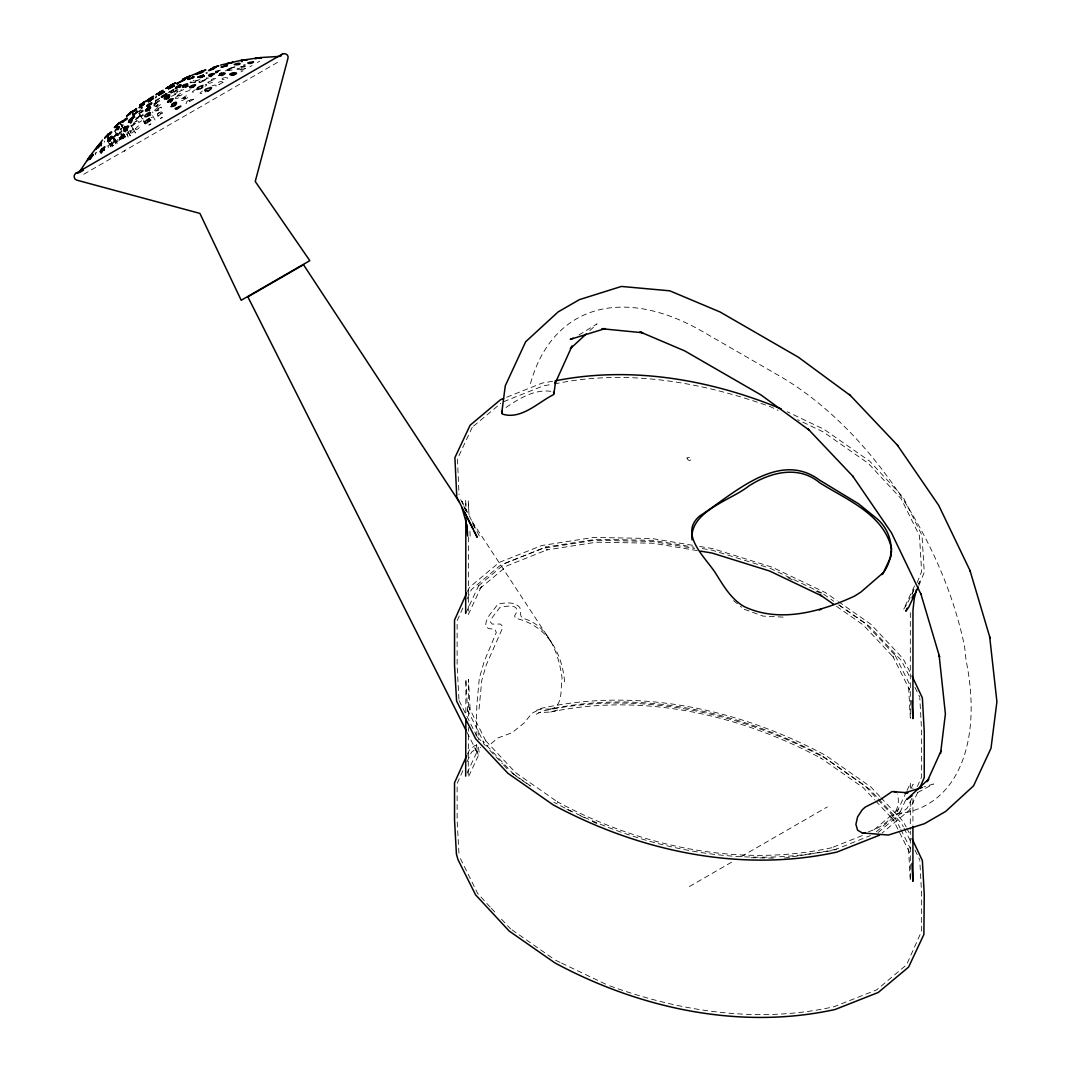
<?xml version="1.0" encoding="UTF-8"?>
<svg xmlns="http://www.w3.org/2000/svg" width="1071" height="1071" viewBox="0 0 1071 1071"><rect width="100%" height="100%" fill="white"/><g stroke="black" fill="none" stroke-linecap="round" stroke-linejoin="round"><path stroke-width="0.75" stroke-dasharray="5 3.75" d="M185.457 97.809L184.399 99.295A2.811 1.044 -29.1 0 1 182.405 100.446L180.142 100.353L181.32 98.84A2.892 0.843 -29.3 0 1 183.315 97.702L185.457 97.809L184.681 97.314M171.186 90.968L173.529 89.656L168.883 92.494M479.058 709.096L481.763 680.406L486.261 664.957L502.179 628.891L502.165 625.759L500.344 624.058L492.165 624.058L490.464 622.037L492.245 617.539L499.956 607.404C504.026 606.574 519.02 603.16 516.57 612.237L514.615 615.972L515.419 618.262C546.13 624.969 562.074 651.355 564.658 682.267M110.367 145.469L111.036 145.482M114.276 141.653L114.503 140.944L111.732 143.394M161.36 113.044C152.979 123.366 157.678 108.372 161.078 113.914M177.947 91.249L176.769 92.749A2.892 0.843 -29.3 0 1 174.774 93.9L173.074 94.302A3.28 0.951 -29.3 0 1 172.672 93.713L173.797 92.494A2.892 0.843 -29.3 0 1 175.791 91.356L177.491 90.955L177.679 91.905M113.968 142.175L114.463 141.185L112.495 137.771M117.77 135.615L117.716 135.093M121.237 132.349L121.773 131.224L120.153 132.456M912.398 594.11L914.005 588.314M153.983 105.761L155.121 106.27A2.892 0.83 -33.9 0 0 157.049 105.239L158.615 103.833A3.28 0.937 -33.9 0 0 158.91 102.856L157.745 102.896A2.892 0.83 -33.9 0 0 155.817 103.927L153.983 105.761L154.666 104.878M124.504 151.587L124.879 150.516M117.422 135.696L114.892 131.211M121.786 131.559L119.283 126.914M918.516 584.164L919.681 581.553L918.289 584.512M467.425 591.513L469.366 587.417L499.18 562.436L541.859 545.5L593.629 537.441L651.918 538.512L693.044 545.353M462.846 608.007L457.13 620.845L457.13 666.042L458.99 699.724M467.036 599.037L471.508 589.492L500.693 565.06L542.689 548.365L594.164 540.346L652.132 541.417L694.651 548.486M465.671 613.415L479.125 584.605L477.746 586.453L505.713 563.078L546.21 546.933L545.46 547.147L595.971 539.289L652.841 540.333L694.062 547.187M467.425 754.212L469.366 750.102L475.029 745.376L480.625 747.411M462.846 770.705L457.13 783.53L457.13 820.373L458.99 854.056M467.036 761.735L471.508 752.177L476.488 748.361M467.05 773.155L477.398 750.999L476.3 742.926M914.514 585.931L903.549 609.412L907.378 603.535M908.074 602.049L914.353 588.595M917.151 582.624L921.622 571.606L919.48 535.768L901.153 498.725L868.166 463.248L823.224 431.908L797.641 419.698M918.931 585.476L924.26 572.235L921.997 535.366L903.241 497.359L869.625 461.106L823.987 429.31L787.212 411.746M906.374 791.897L897.27 811.403L899.292 808.685L871.553 831.859M907.07 790.398L910.578 782.901L910.31 788.015M905.718 799.997L899.653 812.969L901.032 811.122L875.609 832.368M911.1 788.47L913.121 784.146L912.92 788.792M911.756 798.538L907.271 808.083L878.086 832.515M917.338 786.569L921.649 776.729L921.649 731.533L919.788 697.837M917.713 792.446L909.413 810.158L882.129 833.037M157.343 99.335L158.468 99.335L153.796 102.508M472.231 427.342L457.451 458.883L459.017 494.615M477.398 750.999L476.702 751.561L475.363 749.593L474.493 745.777M156.808 102.749C151.935 103.981 169.312 95.279 156.071 103.044M110.527 145.147L111.25 143.956M152.792 112.924L152.738 111.906M113.861 136.646L116.19 133.674M107.261 146.192L107.207 145.629M216.69 72.841L215.311 73.002M193.65 99.268L190.277 99.764L188.724 102.106M227.253 69.869C235.526 71.811 232.996 65.92 227.855 69.481M95.252 154.84L96.35 152.176M131.157 126.258L135.602 122.683L131.198 126.847M104.262 142.175L104.57 141.077M113.995 142.095L112.535 144.049M153.849 104.436L155.884 102.615L153.635 103.767M133.554 123.205L133.018 125.2L137.142 122.322A3.467 1.138 -40.6 0 0 137.476 121.063L136.914 120.849M95.038 153.742L95.975 152.551M111.237 144.023L111.745 143.313M117.73 139.431L116.257 141.921L118.011 141.144M122.362 126.9L121.933 127.235M121.425 128.453L120.595 129.658L121.907 128.6M142.885 115.454L141.292 116.378L143.501 115.079M118.493 134.103L117.489 135.495L114.932 131.064M139.176 111.103L140.542 109.751M138.641 117.623L135.602 119.537L140.341 115.695L135.789 119.55M222.915 82.36C221.228 79.682 213.397 84.622 219.408 84.395M118.479 134.156L119.591 132.938M112.549 143.983L110.661 145.79M175.443 97.782L176.354 96.926A2.892 0.843 -29.3 0 1 178.348 95.788L180.048 95.386A3.28 0.951 -29.3 0 1 180.45 95.962L179.326 97.18A2.892 0.843 -29.3 0 1 177.331 98.331L175.323 98.639M113.767 137.088L116.204 134.879L113.767 137.824M123.259 125.668L122.107 126.766M140.609 112.763L141.479 111.879L139.404 113.807M128.44 131.88C132.697 127.717 130.622 134.437 127.235 134.852M122.335 127.154L119.832 122.817M119.577 133.005L120.702 131.92M183.61 89.589L178.429 91.919L181.441 89.669M589.8 330.631L597.069 323.884L578.969 334.942M134.062 122.63L136.445 120.969M110.367 143.273L108.291 145.87L108.238 147.503A2.718 0.897 -48.8 0 0 109.697 146.687L111.946 143.554L111.317 142.657M122.027 125.361L123.152 124.397M168.535 92.36L170.115 91.169M143.045 114.088L141.653 115.949M155.362 101.236L156.018 100.527L155.228 100.835M119.149 134.531L118.131 135.374M138.949 113.312L142.376 110.956L140.636 111.96M473.529 426.151L500.813 403.352M141.64 120.688L141.037 121.197A2.892 0.75 -38.1 0 1 139.23 122.295L138.253 122.067L140.314 119.711A2.892 0.75 -38.1 0 1 142.108 118.613L143.072 118.586A3.28 0.843 -38.1 0 1 142.925 119.216M190.022 89.71L189.554 90.111A2.892 0.817 -26.1 0 1 187.545 91.209L185.685 91.678A3.28 0.937 -26.1 0 1 185.029 91.236L186.649 89.857M116.712 133.192L117.971 133.286A3.467 0.951 -45.2 0 1 117.06 134.879L113.713 137.49M143.286 110.353L141.76 112.067L143.166 111.411M158.374 108.358L156.446 110.514L157.691 110.701A2.892 0.83 -33.9 0 0 159.606 109.67L161.172 108.265A3.28 0.937 -33.9 0 0 161.467 107.287L160.302 107.328M142.269 109.844L139.15 111.612M171.44 96.323L175.885 94.275L173.395 96.537M190.089 82.253L191.026 81.637M536.169 714.263L542.689 711.05C638.436 690.045 739.592 712.028 824.884 758.014L869.465 789.126L877.444 797.654M159.579 112.482C151.64 119.202 167.799 112.616 160.53 111.946M159.499 98.104L158.682 98.746L159.405 98.545M206.154 78.156L207.038 77.634M506.048 407.449C519.248 398.425 535.058 388.719 551.806 391.464M156.794 96.992L155.482 97.822M155.429 96.992L156.754 96.216M176.447 89.696L175.229 90.687L178.027 89.629M171.052 91.048L170.463 91.49L173.997 89.643M155.429 100.393L157.839 99.161M168.883 92.32L173.569 89.763M879.8 796.476L870.91 786.998L825.661 755.43C739.874 709.163 638.155 687.06 541.859 708.185L531.832 713.326L524.362 722.778L511.992 732.751L497.828 737.986L489.179 745.309L486.328 746.005M155.067 98.05L155.75 97.662M191.589 82.641L189.995 82.775L193.717 81.918A2.892 0.71 -20.8 0 0 195.283 80.954L195.324 80.312M128.159 137.075L126.793 134.022L128.681 136.767M148.882 125.106L150.891 123.901A2.811 1.004 -36.8 0 0 148.976 125.026M162.431 117.288L160.449 118.439L162.016 117.449M193.704 99.228L186.059 103.646L186.782 101.611A2.811 1.044 -29.1 0 1 188.777 100.473L190.973 100.487M218.912 84.676L222.996 82.32M241.082 71.877L243.037 70.753M249.904 66.79L252.1 65.518M257.321 62.506L259.718 61.114M83.779 174.252L279.397 61.315M689.389 886.56L734.117 860.736M741.319 856.572L827.321 806.918M917.727 792.5L933.51 783.985L923.925 786.944M215.619 71.262L220.961 69.976L219.943 70.86M170.209 92.548L173.475 90.071L171.48 90.433M194.4 82.842L195.953 81.704L191.923 82.882M868.501 831.685C884.084 826.946 903.161 812.461 897.27 793.946M212.433 78.906L211.201 80.218A3.28 0.696 -18.3 0 0 212.928 80.03L216.73 78.237L213.156 78.625M557.67 710.019L550.748 712.001L538.512 712.67M218.377 71.73L215.552 72.774M202.339 91.142L200.076 92.963A3.467 1.258 -24.9 0 0 200.839 93.592L203.517 92.963M506.703 397.221L542.167 383.083L553.56 381.115M503.584 401.705L543.345 385.841L552.69 384.235M862.289 835.554L831.404 847.871L832.488 847.563C739.097 868.059 640.431 846.625 557.228 801.751L558.245 802.42L515.566 772.619L484.735 739.686L485.939 741.226L469.165 707.61L470.236 711.465L468.469 679.416L468.469 719.203M834.081 850.039L870.388 835.581M205.886 72.708L207.359 72.185M195.35 89.656L192.352 91.758A3.28 0.937 -26.1 0 0 193.008 92.2L194.868 91.731A2.892 0.817 -26.1 0 0 196.274 91.035M212.138 85.8L214.414 85.171A3.467 1.084 -18 0 1 216.061 85.292L216.114 86.068A2.811 0.884 -18 0 1 214.548 87.046L213.022 87.527M536.799 710.127L541.283 708.975L550.146 709.109C642.654 689.577 740.034 711.733 822.327 755.912L821.644 755.47L864.672 785.512L876.881 798.551M207.493 73.109L205.98 73.604M193.115 80.673L194.266 80.312M215.231 72.507L218.136 71.556M224.174 77.741L223.424 77.996A2.811 0.763 -14.8 0 0 221.992 78.839L222.273 79.441A3.467 0.951 -14.8 0 0 224.107 79.441L226.423 78.852A2.811 0.763 -14.8 0 0 227.855 78.009L224.964 77.54M225.231 70.873L229.77 70.084L227.588 71.141M218.136 71.088C210.291 73.685 227.106 68.183 218.524 71.021M240.868 66.83L247.093 66L240.707 66.911M216.155 72.788L217.48 72.386M218.551 71.396L215.365 71.971M836.491 849.102L836.103 849.209C740.342 870.214 639.2 848.245 553.908 802.246M243.532 65.17L245.058 64.903M200.317 82.454L202.526 81.704A2.892 0.71 -20.8 0 0 204.106 80.74L204.133 80.111A3.28 0.803 -20.8 0 0 202.593 80.178L200.397 80.927A2.892 0.71 -20.8 0 0 198.818 81.891L200.317 82.454L199.152 82.587M151.024 117.449L152.43 117.716M235.085 66.897L229.328 68.209L234.509 66.991M208.537 78.036L206.194 78.504M135.883 121.224L137.275 120.889M550.146 709.109C563.6 707.489 560.374 687.395 562.074 678.224C559.008 654.917 549.115 625.852 524.04 618.663C518.431 616.735 521.724 611.032 519.703 607.311C514.281 601.259 504.883 602.866 497.828 603.99C493.637 610.885 484.735 617.726 485.873 626.629L488.671 628.597L494.842 629.293L496.315 632.412L484.239 661.356L479.313 678.251L476.849 704.932L476.14 735.242M554.336 383.98C626.669 368.598 701.84 382.133 770.558 406.766L778.082 410.354M783.075 617.137L763.034 616.093L743.997 609.171M550.748 712.001C642.787 692.535 739.686 714.544 821.551 758.509L820.547 757.853L863.226 787.654L874.646 799.85M466.956 732.176L478.161 754.466L478.924 754.345M784.454 858.032L790.974 857.028M792.594 856.773L799.113 855.756M800.747 855.501L807.266 854.484M808.886 854.23L831.698 850.682M245.205 64.956L243.653 65.157M751.039 857.71L774.453 858.139M699.617 546.451L712.777 548.633L772.03 567.135L825.661 592.732L837.147 600.724M702.308 548.566L712.202 550.213L768.456 567.764M697.315 550.601L653.056 543.225L596.507 542.194L546.29 549.999L547.388 549.691L507.239 565.716L479.5 588.889L481.522 586.172L468.214 614.674L468.469 596.333M609.801 985.869C681.169 1011.908 759.433 1023.581 834.296 1006.633L876.734 989.832L906.561 964.797L921.649 931.06L921.649 894.231L919.788 860.535M770.009 568.246L822.327 593.227L821.644 592.772L833.747 601.219M787.854 577.644L792.299 579.772M815.995 591.085L820.44 593.2M566.92 809.341L571.405 811.483M580.375 815.767L584.86 817.909M592.33 821.47L596.815 823.612M555.568 960.245L560.079 962.401M561.592 963.11L608.234 985.387M838.499 601.674L870.91 624.299L903.107 658.678L910.564 673.03M839.115 604.981L864.672 622.827L895.758 656.028L894.928 654.97L910.417 685.976M838.647 604.914L869.465 626.441L901.407 660.553L910.604 678.666M836.545 606.333L863.226 624.955L894.057 657.889L892.839 656.349L909.627 689.952L908.543 686.109L910.31 718.159L910.31 612.518M512.005 773.008L530.761 786.101M515.459 775.685L530.252 786.02M511.992 929.856L554.51 959.549M135.709 117.89L136.673 117.864A2.892 0.75 -38.1 0 0 138.48 116.766L140.06 115.226A3.28 0.843 -38.1 0 0 140.515 114.155L139.551 114.182A2.892 0.75 -38.1 0 0 139.002 114.45M733.595 600.657L741.681 607.284M110.433 145.803L111.049 146.955L107.716 140.97M880.898 797.667L903.107 821.377L906.146 826.866M878.595 798.872L901.407 823.238L903.308 826.732M877.992 799.742L895.758 818.713L894.928 817.668L900.095 828.003M875.783 801.068L894.057 820.573L892.839 819.034L909.627 852.65L908.543 848.794L910.31 880.844L910.31 831.123M514.12 774.748L483.034 741.547L483.851 742.605L466.902 708.641L467.652 711.385L465.858 678.96L465.858 713.647M477.385 737.022L485.377 745.55M489.929 750.423L502.486 763.824M503.624 765.042L509.327 771.133M490.237 907.137L477.639 893.415L459.312 856.372M491.361 908.342L497.024 914.393M501.563 919.226L510.613 928.905M472.164 521.59L553.533 645.532M152.591 115.668L155.75 121.143M139.069 112.977L142.912 119.671M128.815 133.139L130.354 135.803M122.71 126.766L120.206 122.429L122.643 126.833M119.912 122.737L122.415 127.074M119.363 131.961L120.836 134.504M113.352 136.847L117.154 143.434L113.138 137.115M113.472 138.842L116.378 143.875M112.509 137.624L116.204 143.983M113.272 145.669L110.822 141.439L113.218 145.696M111.237 143.179L112.442 146.151L109.376 140.796M110.755 143.621L112.268 146.245M107.689 141.158L111.116 146.914M139.016 113.098L142.845 119.738M127.971 131.894L130.26 135.856M114.463 141.185L116.096 144.036M914.982 687.435L919.668 696.926M906.883 828.338L910.564 835.728M904.031 828.191L910.604 841.351M914.982 850.133L919.668 859.625M900.831 829.476L910.417 848.674M479.286 535.915L461.962 501.201L465.617 510.72M466.728 511.938L459.312 496.77M472.552 523.612L474.734 527.976M476.943 736.46L459.124 700.648M478.161 754.439L475.832 748.535M478.509 747.263L479.299 753.609L468.214 777.359L468.469 727.49M468.241 500.853L469.031 515.285M469.915 531.31L470.182 536.116M465.644 500.398L466.26 511.764M478.135 730.288L478.335 739.552M468.415 504.066L468.469 512.179M465.805 503.531L465.858 506.637M912.92 798.698L912.92 825.139M910.31 801.282L910.31 829.463M468.469 536.932L468.469 594.673M158.361 108.546A2.892 0.83 -33.9 0 1 160.289 107.515M205.15 84.609A3.28 0.803 -20.8 0 1 206.69 84.542L206.663 85.171A2.892 0.71 -20.8 0 1 205.083 86.135M127.047 133.688A3.467 0.87 -46.4 0 1 127.891 132.483M896.547 813.96A211.027 121.84 60 0 0 966.069 660.298L964.623 646.804A270.923 156.42 60 0 0 779.581 376.015L702.308 331.408A251.939 145.455 60 0 0 530.239 384.516M183.087 98.398L185.377 98.907A2.811 1.044 -29.1 0 0 187.385 97.769L188.509 96.176A3.467 1.232 -23.2 0 0 187.479 95.707L186.14 95.908A2.811 1.044 -29.1 0 0 184.145 97.046L183.087 98.398M154.853 110.179C155.308 113.406 162.497 106.886 158.575 107.261A2.892 0.83 -33.9 0 0 156.647 108.291L154.853 110.179M177.625 95.627L179.767 95.881A2.811 1.044 -29.1 0 0 181.775 94.743L182.913 93.164L180.758 93.271A2.892 0.843 -29.3 0 0 178.763 94.409L177.625 95.627M170.972 93.07L176.233 90.312L170.972 93.07M130.381 132.108C130.341 134.785 134.317 131.532 134.638 130.167A3.467 1.138 -40.6 0 0 134.973 128.908L132.777 129.444L130.381 132.108M135.508 128.828C135.548 131.291 139.243 128.011 139.779 126.887A3.467 1.138 -40.6 0 0 140.114 125.628L137.905 126.164L135.508 128.828M237.052 69.053C243.786 70.606 245.179 65.639 237.052 69.053M686.939 457.986C689.697 464.546 695.025 455.563 686.939 457.986M156.005 106.377C160.409 107.194 163.609 99.777 156.005 106.377M245.353 68.45C237.119 73.243 238.271 65.532 245.353 68.45M207.935 82.213C207.841 84.341 214.039 82.587 213.437 80.727A3.467 1.084 -18 0 0 211.79 80.62L207.935 82.213M205.993 79.575L200.264 81.543L205.993 79.575M195.19 81.142L200.665 79.2L195.19 81.142M227.092 69.602L233.036 68.276L227.092 69.602M135.415 132.884L130.93 125.106L135.321 132.938M117.368 143.313L113.499 136.619L117.382 143.3"/><path stroke-width="1.5" d="M137.824 111.371L133.099 115.213L137.838 111.357M165.911 88.438L171.119 85.533L166.059 88.424M165.429 97.354L164.372 98.599A3.28 0.951 -30.7 0 0 164.854 99.134L166.567 98.652A2.892 0.843 -30.7 0 0 168.522 97.434L169.593 95.921L167.384 96.149M130.97 119.162L130.046 119.872L131.465 118.399M162.203 96.885L166.728 93.833L161.507 96.805L166.688 93.994L162.176 96.537M104.409 148.012L104.811 146.647L102.669 148.534M110.929 138.213L111.866 136.378M586.158 334.005L570.401 348.624L572.048 345.987L555.18 383.271L555.729 380.54L553.801 394.503C538.271 402.094 521.403 420.086 502.419 414.102L501.777 412.763L505.284 385.774L525.66 341.743L558.111 311.929L579.398 299.639L621.448 286.439L669.763 290.817L719.993 311.942L798.243 357.125L850.414 395.534M940.566 753.489L945.398 713.929L939.133 655.332L939.588 656.884L920.752 593.481L920.98 594.285L891.393 532.675L852.824 476.234L853.413 476.836L807.922 428.828L809.033 430.007L760.932 394.904L684.637 350.86L640.003 331.876L642.64 332.76L601.915 328.73L605.021 328.636L570.281 339.36L573.293 338.222M891.541 550.829L890.777 556.84L882.772 574.002M465.671 613.415L465.858 518.177M465.671 776.114L465.858 718.601M132.67 117.69L131.532 118.961L133.473 117.462M141.6 108.091L139.792 105.427L141.332 104.182M116.471 129.096L114.865 131.264M118.961 126.94L119.015 127.462M122.991 121.224L122.348 122.161L123.045 121.893M501.777 412.763L502.192 411.13M120.059 138.628L120.153 138.159A3.467 0.87 -46.4 0 1 121.251 136.472C128.118 130.89 120.929 140.596 120.273 138.949M916.508 589.586L914.326 598.113L912.974 610.082L912.92 718.614L911.943 700.782M92.949 154.599L91.517 157.076M101.343 150.516L101.035 152.042L103.097 150.02M101.718 149.846L101.437 152.51M148.32 101.745L153.421 98.331L148.441 101.651M280.709 56.335C281.793 51.609 289.384 53.684 287.965 58.289L255.246 181.468L309.814 260.668L241.203 300.282L199.902 213.41L76.871 180.169C73.752 179.446 73.109 174.774 75.961 173.274L282.463 54.045M98.211 147.544L101.638 143.193M102.24 150.489L100.487 152.149L100.875 152.832L103.124 148.641M126.244 119.042L126.967 118.131M941.128 750.758L927.151 781.629L928.785 778.992L906.722 799.461L912.05 795.78M205.712 91.611L205.123 90.7M92.735 155.041L92.28 155.777L93.016 154.398M466.715 593.026L454.532 620.055L454.532 665.573L456.594 701.05L475.685 738.883L507.882 773.275L553.131 804.843C638.905 851.097 740.637 873.2 836.933 852.074L879.612 835.139M466.715 755.724L454.532 782.754L454.532 819.904L456.407 853.975L457.906 859.464L475.551 894.794L509.167 931.034L554.791 962.829C639.521 1008.521 740.007 1030.356 835.126 1009.484L878.247 992.469L907.017 968.425L908.703 966.885L923.871 934.514L924.26 894.687L922.385 860.615L912.037 838.673M907.204 608.248L905.825 611.206L908.703 607.27L918.235 586.988M912.05 597.859L913.443 594.9M919.828 787.921L924.26 777.506L924.26 731.988L922.385 697.931L912.037 675.988M882.651 573.226L860.843 592.102L854.524 596.105C820.6 611.849 779.568 623.402 743.997 606.507C730.502 598.595 723.286 585.328 715.187 572.597C705.066 557.134 678.385 533.626 699.912 515.834C733.193 494.4 778.563 449.606 819.516 480.089L858.447 503.705L877.604 519.207C893.763 533.827 895.704 557.951 881.808 574.578M134.638 110.902L136.526 108.653L134.263 110.219M164.198 91.597L158.615 95.212L164.613 92.066M126.86 118.359L123.486 121.585M100.714 151.787L101.21 152.631L100.768 151.694M104.423 147.932L103.592 149.391M173.234 84.381L168.04 87.193L173.234 84.381L171.266 85.319M89.87 158.602L89.362 159.472L91.544 157.022M101.33 145L101.116 145.79M98.626 147.075L97.769 147.892L98.492 146.607M101.129 151.172L101.691 152.363M110.085 132.831L110.982 132.068L109.67 133.741M101.705 149.927L102.16 149.137M90.821 157.035L89.616 159.003M103.392 149.03L104.423 147.343L103.097 148.695M79.656 171.601L89.991 155.978L102.548 140.06M88.358 158.856L90.205 156.152L87.273 160.677M87.876 159.793L88.358 159.07M90.794 157.089L91.303 156.299M104.329 149.016L103.606 150.395L104.423 149.753M111.357 137.543L109.362 140.087M107.154 136.298L108.506 134.411M169.017 96.992L169.566 96.203M102.16 149.217L102.682 148.467M103.592 149.311L102.575 150.743M91.276 156.366L92.842 154.385M91.048 157.745L90.205 158.99M95.975 148.682L95.439 149.431L96.845 147.691M119.042 127.409L118.238 128.453M107.448 135.602L110.005 140.02L112.187 137.69M116.391 126.191L116.726 125.441M95.654 149.11L99.389 144.398L97.367 147.035M98.907 146.058L100.487 144.076M102.736 149.886L103.271 149.177M149.525 110.085L149.418 110.835M107.073 136.044L106.698 136.633L108.051 135.441M100.005 151.587L102.026 148.963L101.022 150.154M130.689 123.018L131.465 122.054M119.189 123.66L120.354 122.201L117.181 124.946M131.666 112.027L133.594 110.527L131.947 112.549L132.617 112.241L136.445 108.974M102.214 150.542L102.776 149.833M130.1 113.044L132.081 111.424L130.127 113.392M109.644 138.119L107.676 141.225L108.399 140.917M109.095 138.828L110.715 137.008M108.385 140.984L110.46 138.775M119.176 140.047L119.684 139.444A3.467 0.951 -45.2 0 0 120.608 137.851L119.35 137.757M171.574 101.424L171.989 100.165L169.941 100.58A2.892 0.843 -30.7 0 0 167.986 101.785L167.491 102.24M100.46 144.13L101.343 143.139M108.693 133.728L104.69 137.985L108.693 133.728L107.89 134.598M109.925 139.591L111.545 137.811L110.487 138.895M123.473 130.943L126.833 128.694A3.28 0.696 -41.7 0 1 125.816 130.1L124.664 131.198M108.814 140.783L109.978 139.444M126.967 118.774L126.552 119.778M122 121.559L122.482 120.943L120.541 122.429M128.466 114.825L127.543 115.534L128.453 114.543M115.922 129.725L118.988 126.887M108.479 134.464L109.617 133.259M118.412 124.169L116.364 126.231M109.162 134.29L108.024 135.482M111.772 132.068L109.764 134.745M194.293 76.817L192.526 77.112L193.061 76.563M129.952 113.58L128.426 114.865M132.014 118.346L133.179 117.234M122.964 121.277L125.253 119.216M132.603 111.732L133.688 110.688M150.235 106.672L146.098 109.51M177.813 83.98L177.224 83.806M102.08 151.292L101.29 151.962M129.886 113.205L131.05 112.12L126.485 116.244L129.886 113.205L128.748 114.236M132.443 117.435L128.989 120.581L132.871 117.1M129.966 122.63L132.309 120.688M143.099 103.003L145.442 101.276L144.438 102.16M130.167 113.352L129.029 114.624L129.872 114.035M151.801 97.796L146.098 101.196L151.613 97.274M152.885 96.952L153.555 96.256L152.229 96.885M151.466 103.512L148.508 105.56L151.453 103.177M124.008 120.287L126.284 118.439M131.559 118.787L133.045 118.252L128.466 122.362L132.068 118.212M147.37 106.056L147.918 105.547L147.048 106.096M159.726 92.293C167.518 87.956 147.744 99.804 159.967 92.133M148.989 99.228L149.9 98.492M182.592 85.787L183.569 85.198M175.202 108.466L179.299 107.006M203.637 71.222L198.349 72.935L199.621 72.694M202.124 77.032L200.826 77.206L201.817 76.737M143.139 102.803L144.478 101.825M143.179 102.776L140.649 104.864L143.875 102.602M166.661 95.868L165.911 96.711L169.7 94.891M142.577 103.231L141.292 104.208M142.523 103.445L139.953 105.333M142.804 103.124L144.438 101.865M136.312 109.952L134.919 110.902M140.247 104.998L141.894 107.85L140.328 104.945M150.716 100.567L149.016 101.558M149.311 118.412L147.691 120.139A3.467 1.232 -36.8 0 0 147.584 121.264L148.856 121.277A2.811 1.004 -36.8 0 0 150.77 120.153M161.868 97.113L163.809 95.627L161.346 96.939M111.143 136.686L111.853 136.445M148.24 107.287L149.498 106.457M140.756 104.851L141.479 104.369M173.984 85.426L172.766 86.416L174.212 86.015M179.607 87.434L180.678 86.778M164.332 97.943L166.259 96.417L164.305 97.1M162.19 91.263L160.864 92.052M161.186 91.383L163.127 90.272M220.157 73.712L219.635 74.876A3.467 0.951 -14.8 0 0 221.469 74.89L223.785 74.287A2.811 0.763 -14.8 0 0 225.231 73.444L223.839 72.761L220.157 73.712L221.536 73.189M182.94 86.349L184.507 85.252L182.78 85.8M198.041 73.243C213.624 68.919 184.413 78.437 201.254 72.199M198.604 72.922L199.34 72.493L198.456 72.855M186.849 84.167L182.512 87.059L184.988 86.778A2.892 0.817 -26.1 0 0 186.997 85.68L187.733 84.288L182.672 85.988M253.104 61.81C253.077 64.796 240.935 62.948 253.506 61.864M177.076 108.827C188.898 101.343 168.281 112.16 178.161 108.211M207.68 91.155C219.702 84.248 196.448 90.687 208.617 90.62M77.005 172.672L75.961 173.274L78.799 172.9M79.977 172.23L83.484 170.209M167.866 95.091L168.549 94.703M184.386 79.883L185.47 79.134L176.675 83.672L181.668 81.195M176.18 88.117L178.094 87.086L175.483 88.478M166.487 98.987L168.816 98.037M175.376 88.505L176.072 88.143M172.244 84.622L175.644 82.842L170.302 85.626L171.695 84.93M185.497 87.246L186.863 86.577M188.898 76.898L183.877 79L189.125 76.643M182.351 80.887L183.757 80.205M160.248 92.374L159.097 92.789M184.895 84.542L185.604 84.221M202.352 76.255L203.744 75.733M218.698 75.425L223.518 74.394L221.844 75.572M186.849 77.42C180.771 80.017 195.899 73.658 187.572 77.112M182.672 79.16L201.361 71.315M203.142 71.449L201.053 72.252M215.873 67.393L214.548 67.928M179.62 85.051C168.174 91.343 186.541 84.087 179.62 85.051L180.571 84.77M202.459 76.202L203.851 75.746M195.605 85.024L192.365 86.831L193.436 87.233M200.223 77.701L201.669 77.152M503.624 398.452L500.532 399.684L470.089 425.267L454.907 457.625L456.781 497.172L477.197 537.294L474.279 531.444M211.884 75.157C218.042 72.801 208.042 73.538 208.644 75.787A3.28 0.696 -18.3 0 0 210.371 75.599L211.884 75.157L210.371 75.599M210.746 69.334C202.138 73.524 221.978 65.933 210.746 69.334L213.651 68.45M185.832 84.676L187.438 84.248M203.557 76.59L204.307 76.322M218.805 65.759L213.022 67.62L218.457 65.853M187.586 86.282L188.282 86.041M202.459 76.51L203.959 76.014M213.879 73.457L210.947 74.823L213.812 74.18M819.141 609.908L821.403 609.305M213.785 68.196L211.094 68.852L215.632 67.232M149.378 115.481L148.173 115.614A2.811 1.004 -36.8 0 1 146.218 116.712L144.946 116.699A3.467 1.232 -36.8 0 1 145.054 115.574L146.553 114.128A2.892 0.803 -35.2 0 1 149.592 112.883L148.133 115.601A3.28 0.91 -35.2 0 1 148.387 114.677L149.886 113.231A2.892 0.803 -35.2 0 1 150.542 112.776M922.332 787.439L904.754 792.861L907.86 792.768L891.996 791.603L880.964 799.194L865.234 807.079L862.195 809.837L857.59 816.892L855.903 824.335L857.59 830.186L862.195 832.877L888.341 835.059L924.393 823.719L945.68 811.43L973.539 785.873L991.01 748.241L996.914 701.719L989.671 636.723M209.862 76.523L211.482 76.282M244.014 60.11L247.307 59.681L245.005 60.056M226.851 64.501L224.375 65.264L227.239 64.862M220.653 65.077L240.399 60.485L260.467 57.553L279.156 56.428M202.874 86.885L201.375 86.323A2.892 0.71 -20.8 0 1 202.954 85.359M555.206 380.861C630.993 365.613 710.649 379.616 781.321 408.935M243.197 60.23L240.988 60.578L244.188 60.177M257.308 58.209L255.099 58.557L258.298 58.142M259.128 58.021L261.498 57.767L258.138 58.088M241.47 61.609L242.287 61.502M196.729 89.321L197.881 89.469M862.195 832.877L865.234 832.769M170.811 106.551C173.221 107.488 178.067 101.571 173.288 103.472A2.892 0.843 -30.7 0 0 171.936 104.235M211.589 87.715L210.411 87.353M700.595 551.137L712.068 553.051L769.54 570.99L821.551 595.811L820.547 595.155L833.881 604.472M894.084 791.402L895.892 792.205M101.049 151.948L101.343 152.564M897.337 445.067L938.705 505.351L969.991 570.522L990.126 638.276M849.303 394.356L897.913 445.67M459.339 502.045L303.508 264.711L247.87 296.841L466.206 730.69M553.493 392.227L554.176 393.271M147.838 107.448L149.418 110.193M139.832 105.36L141.479 108.211M143.701 120.983L145.228 123.66M132.831 113.874L134.491 116.779M132.777 113.995L134.451 116.873M124.946 126.445L127.248 130.475L124.905 126.592M123.553 127.891L125.749 131.706M123.473 128.279L125.133 131.144M123.473 134.156L125.079 136.981L123.406 134.277M117.328 126.592L118.573 128.855M121.532 133.875L123.767 137.851M116.98 127.007L118.238 129.243M123.352 138.119L121.88 135.508L123.299 138.159M121.572 135.776L122.978 138.373M116.565 127.569L117.85 129.792M121.398 135.937L122.857 138.454M107.408 135.642L109.965 140.073M108.372 138.226L109.59 140.529M108.104 138.574L109.336 140.85M107.97 138.788L109.242 141.011M464.801 512.46L472.833 528.525M462.11 508.203L465.644 520.439L467.425 532.849M969.991 570.522L970.232 571.325M891.728 549.329C884.097 514.254 846.786 499.943 819.516 482.646C798.35 464.841 769.754 472.391 748.763 486.047C730.958 500.358 689.242 511.242 692.053 539.851M911.943 863.467L912.92 881.313L912.92 826.785M466.969 524.603L467.599 535.955M165.483 97.501A2.892 0.843 -30.7 0 1 167.437 96.283M171.079 101.865A2.892 0.843 -30.7 0 1 170.476 102.321M150.636 114.825A2.892 0.803 -35.2 0 1 149.98 115.199M172.94 98.813L171.32 100.861L168.201 102.026A3.28 0.951 -30.7 0 1 167.732 101.491L168.776 100.246A2.892 0.843 -30.7 0 1 170.731 99.041L172.94 98.813M139.27 107.582L144.09 104.061L139.27 107.582M149.659 119.617L147.999 122.054A2.811 1.004 -36.8 0 1 146.098 123.178L144.826 123.165A3.467 1.232 -36.8 0 1 144.933 122.04L146.352 120.461A2.811 1.004 -36.8 0 1 148.253 119.35L149.659 119.617M150.542 107.769L148.722 109.938A2.892 0.803 -35.2 0 1 146.821 111.049L145.616 111.183A3.28 0.91 -35.2 0 1 145.83 110.246L147.329 108.8A2.892 0.803 -35.2 0 1 149.244 107.689L150.542 107.769M168.508 88.799L173.77 86.041L168.508 88.799M124.156 129.618L125.053 130.086L127.891 127.717A3.467 1.084 -42 0 0 128.614 126.231L127.489 125.95L125.253 127.931A3.467 0.87 -46.4 0 0 124.156 129.618M236.423 73.283L236.33 73.578A2.718 0.897 -11.2 0 1 234.897 74.421L231.724 74.89L230.278 74.1A2.811 0.763 -14.8 0 1 231.711 73.243L236.423 73.283M197.559 88.036L197.439 88.411A3.467 1.258 -24.9 0 0 198.202 89.027C205.204 88.826 202.365 83.431 197.559 88.036M171.762 104.864C175.537 109.657 180.182 96.952 171.762 104.864M151.64 103.111C145.776 109.603 145.402 104.155 151.64 103.111M234.415 64.501C241.162 66.014 242.635 61.007 234.415 64.501M189.942 87.019L189.795 87.327A3.28 0.937 -26.1 0 0 190.451 87.768L192.311 87.3A2.892 0.817 -26.1 0 0 194.306 86.202C197.305 83.712 190.518 85.319 189.942 87.019M203.436 75.144L197.76 77.219L203.436 75.144M221.295 67.112L227.213 65.652L221.295 67.112M229.877 74.435C235.044 77.192 239.02 70.164 229.877 74.435M187.987 79.388L193.49 77.487L187.987 79.388M114.436 127.516L118.774 123.232L114.436 127.516M182.512 79.749L187.934 77.433L182.512 79.749M199.969 71.944L205.686 69.976L199.969 71.944M226.851 63.751L232.902 62.359L226.851 63.751"/></g></svg>
